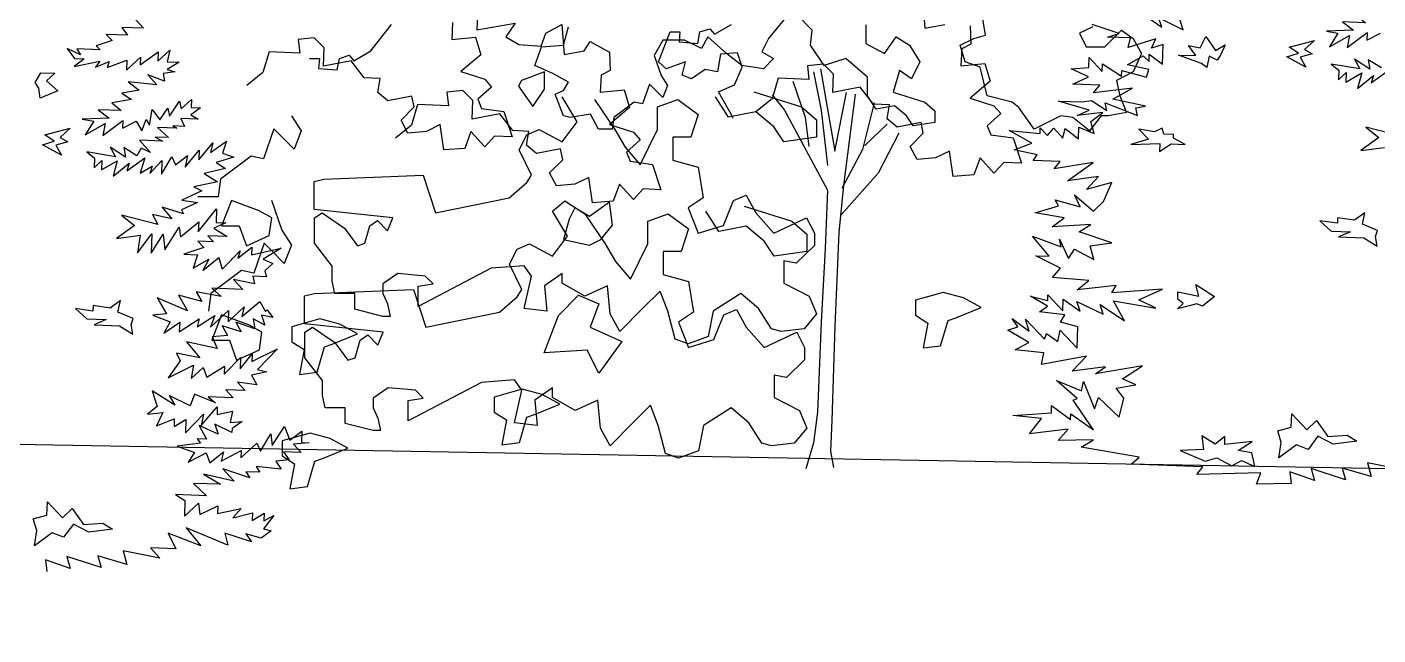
# Model space of a CAD drawing. Header units: inches. Extents: x -11 to 128, y 7 to 56.
# Drawn here: x 23.625 to 24.459, y 22.232 to 22.607 of the extents above; entities that cross this region are included whole.
import ezdxf

# ---------------------------------------------------------------- set-up
doc = ezdxf.new("R2010")
doc.units = ezdxf.units.IN
doc.header["$MEASUREMENT"] = 0
doc.layers.add('CAY', color=94, linetype='Continuous')
doc.layers.add('CAY-3', color=61, linetype='Continuous')
picture_1 = doc.add_image_def('image1.jpg', size_in_pixel=(1680, 1093))

# ---------------------------------------------------------------- blocks, each defined once
blk = doc.blocks.new('A$C76451831')
at = {"layer": 'CAY'}
for p, q in [((5577.6, 747.1), (5548.1, 748.2)), ((5548.1, 748.2), (5555.9, 737.5)), ((5567.1, 758.4), (5577.6, 747.1)), ((5534.4, 730.1), (5512.8, 723.1)), ((5526.5, 738.5), (5534.4, 730.1)), ((5555.9, 737.5), (5526.5, 738.5)), ((5472.8, 719.1), (5482.8, 705.6)), ((5491.1, 710.3), (5472.8, 719.1)), ((5482.8, 705.6), (5496.3, 705.1)), ((5518.1, 717.5), (5485.9, 718.6)), ((5485.9, 718.6), (5491.1, 710.3)), ((5512.8, 723.1), (5518.1, 717.5)), ((5554.2, 689.5), (5573.5, 707.4)), ((5573.1, 697), (5597.7, 714.7)), ((5573.5, 707.4), (5573.1, 697)), ((5597.3, 701.6), (5613.7, 716.9)), ((5597.7, 714.7), (5597.3, 701.6)), ((5613.7, 716.9), (5610.4, 701.1)), ((5496.3, 705.1), (5482.4, 694.7)), ((5482.4, 694.7), (5517.5, 701.6)), ((5517.5, 701.6), (5511.8, 693.7)), ((5511.8, 693.7), (5530.6, 701.2)), ((5527.6, 693.1), (5554.7, 703.1)), ((5530.6, 701.2), (5527.6, 693.1)), ((5554.7, 703.1), (5554.2, 689.5)), ((5620.8, 687.1), (5604.8, 685)), ((5626.7, 700.5), (5610, 690.2)), ((5610, 690.2), (5620.8, 687.1)), ((5610.4, 701.1), (5626.7, 700.5)), ((5596.1, 669.4), (5556.4, 673.5)), ((5556.4, 673.5), (5571.9, 662.1)), ((5606.7, 674.5), (5583.5, 683)), ((5583.5, 683), (5596.1, 669.4)), ((5604.8, 685), (5606.7, 674.5)), ((5571.9, 662.1), (5547.7, 658)), ((5547.7, 658), (5561, 649.3)), ((5515.2, 635.1), (5530.7, 623.7)), ((5546.9, 634), (5515.2, 635.1)), ((5561, 649.3), (5534.1, 644.8)), ((5534.1, 644.8), (5546.9, 634)), ((5586.1, 614), (5589.5, 635.2)), ((5589.5, 635.2), (5599.9, 621.2)), ((5599.9, 621.2), (5610.9, 637.2)), ((5610.9, 637.2), (5613.2, 626.2)), ((5613.2, 626.2), (5627.1, 647)), ((5627.1, 647), (5629.4, 636.5)), ((5629.4, 636.5), (5643.5, 649.2)), ((5656.2, 637.9), (5642.7, 627.9)), ((5643.5, 649.2), (5643.1, 638.3)), ((5643.1, 638.3), (5656.2, 637.9)), ((5530.7, 623.7), (5493.4, 622.2)), ((5493.4, 622.2), (5509.2, 619.4)), ((5509.2, 619.4), (5497.7, 600.8)), ((5497.7, 600.8), (5525, 616.1)), ((5521.7, 599.9), (5549.1, 620.3)), ((5525, 616.1), (5521.7, 599.9)), ((5549.1, 620.3), (5548.8, 609.9)), ((5548.8, 609.9), (5567.7, 619.6)), ((5567.7, 619.6), (5575.4, 606.2)), ((5575.4, 606.2), (5581.3, 621.9)), ((5581.3, 621.9), (5586.1, 614)), ((5618.2, 612.9), (5623.5, 610)), ((5634, 612.3), (5618.2, 612.9)), ((5629, 622.9), (5634, 612.3)), ((5652.9, 622.1), (5629, 622.9)), ((5642.7, 627.9), (5652.9, 622.1)), ((5612.2, 596.8), (5593.6, 597.4)), ((5593.6, 597.4), (5603.9, 592.1)), ((5596.8, 610.9), (5612.2, 596.8)), ((5623.5, 610), (5596.8, 610.9)), ((5499.6, 577.1), (5510.2, 568.6)), ((5539.2, 570.3), (5499.6, 577.1)), ((5552.8, 569.8), (5532, 583.7)), ((5532, 583.7), (5539.2, 570.3)), ((5568.7, 572), (5550.5, 583.1)), ((5550.5, 583.1), (5552.8, 569.8)), ((5574.5, 582.2), (5568.7, 572)), ((5603.9, 592.1), (5572.2, 593.2)), ((5572.2, 593.2), (5587.5, 576.3)), ((5587.5, 576.3), (5574.5, 582.2)), ((5634.8, 556.1), (5654.2, 579.4)), ((5653.7, 566.3), (5673.1, 589.7)), ((5654.2, 579.4), (5653.7, 566.3)), ((5669.9, 576.2), (5691.8, 591.7)), ((5673.1, 589.7), (5669.9, 576.2)), ((5691.8, 591.7), (5686.2, 575.6)), ((5686.2, 575.6), (5701.9, 570.1)), ((5510.2, 568.6), (5509.7, 555.5)), ((5509.7, 555.5), (5520.5, 565.5)), ((5520.5, 565.5), (5520, 552.4)), ((5520, 552.4), (5541.7, 564.8)), ((5541.7, 564.8), (5536, 543.7)), ((5536, 543.7), (5557.9, 561.5)), ((5554.9, 551.2), (5579.5, 568.9)), ((5557.9, 561.5), (5554.9, 551.2)), ((5579.5, 568.9), (5573.3, 547.8)), ((5573.3, 547.8), (5589.5, 557.7)), ((5586.4, 547.4), (5602.9, 565.4)), ((5589.5, 557.7), (5586.4, 547.4)), ((5602.3, 546.8), (5616.7, 570.3)), ((5602.9, 565.4), (5602.3, 546.8)), ((5616.7, 570.3), (5621.8, 559.3)), ((5621.8, 559.3), (5638.1, 572.3)), ((5638.1, 572.3), (5634.8, 556.1)), ((5701.9, 570.1), (5677.6, 562.8)), ((5677.6, 562.8), (5690.5, 554.2)), ((5690.5, 554.2), (5661.2, 547.5)), ((5661.2, 547.5), (5679.4, 536)), ((5683.6, 539.8), (5680.1, 515.6)), ((5657.7, 523.6), (5630.5, 510.9)), ((5679.4, 536), (5647, 529.4)), ((5647, 529.4), (5657.7, 523.6)), ((5632.6, 492.3), (5603.4, 501.4)), ((5603.4, 501.4), (5616.4, 485.1)), ((5651.7, 507.9), (5630, 497.8)), ((5630.5, 510.9), (5651.7, 507.9)), ((5680.1, 515.6), (5652.4, 515.6)), ((5597.6, 477.6), (5547.3, 490.2)), ((5547.3, 490.2), (5565.4, 476)), ((5589.9, 491), (5597.6, 477.6)), ((5616.4, 485.1), (5589.9, 491)), ((5630, 497.8), (5632.6, 492.3)), ((5653, 467.5), (5678.1, 498.8)), ((5678.1, 498.8), (5677.5, 480.3)), ((5565.4, 476), (5540.7, 458.3)), ((5569.5, 438.7), (5589, 464.8)), ((5589, 464.8), (5588.1, 438)), ((5588.1, 438), (5604.8, 464.2)), ((5604.8, 464.2), (5606.8, 442.8)), ((5606.8, 442.8), (5626.5, 473.9)), ((5626.5, 473.9), (5628.7, 460.7)), ((5628.7, 460.7), (5653.5, 481.1)), ((5653.5, 481.1), (5653, 467.5)), ((5690.6, 479.8), (5674.5, 472.2)), ((5674.5, 472.2), (5692.6, 461.1)), ((5677.5, 480.3), (5690.6, 479.8)), ((5540.7, 458.3), (5573.1, 462.6)), ((5573.1, 462.6), (5569.5, 438.7)), ((5660.4, 445.9), (5633.3, 436.5)), ((5652.5, 454.4), (5660.4, 445.9)), ((5673.8, 453.6), (5652.5, 454.4)), ((5665.9, 462.1), (5673.8, 453.6)), ((5692.6, 461.1), (5665.9, 462.1)), ((5707.5, 431.2), (5726.6, 446.4)), ((5726.6, 446.4), (5726.2, 435.9)), ((5633.3, 436.5), (5651.9, 435.8)), ((5651.9, 435.8), (5645.8, 417.4)), ((5645.8, 417.4), (5667.5, 429.8)), ((5659.3, 414.3), (5681.2, 432.1)), ((5667.5, 429.8), (5659.3, 414.3)), ((5681.2, 432.1), (5685.6, 416.1)), ((5685.6, 416.1), (5710.5, 441.5)), ((5710.5, 441.5), (5707.5, 431.2)), ((5726.2, 435.9), (5766.8, 445)), ((5766.8, 445), (5742.3, 429.9)), ((5742.3, 429.9), (5755.2, 424.1)), ((5755.2, 424.1), (5744.5, 414)), ((5744.5, 414), (5746.9, 405.8)), ((5701.4, 401.9), (5714.1, 388.3)), ((5730.2, 395.9), (5701.4, 401.9)), ((5746.9, 405.8), (5727.9, 406.4)), ((5727.9, 406.4), (5730.2, 395.9)), ((5596.3, 376.6), (5609.2, 354.8)), ((5638.3, 358.8), (5596.3, 376.6)), ((5625.9, 380.5), (5638.3, 358.8)), ((5657.8, 371.7), (5625.9, 380.5)), ((5650.1, 385.1), (5657.8, 371.7)), ((5684.3, 378.5), (5650.1, 385.1)), ((5714.1, 388.3), (5671.6, 389.8)), ((5671.6, 389.8), (5684.3, 378.5)), ((5712.8, 351.2), (5737.6, 371.6)), ((5737.6, 371.6), (5745.2, 357.8)), ((5609.2, 354.8), (5590.5, 352.7)), ((5590.5, 352.7), (5614.2, 343.7)), ((5669.7, 336.4), (5694.5, 359.5)), ((5694, 343.7), (5716, 364.2)), ((5694.5, 359.5), (5694, 343.7)), ((5716, 364.2), (5712.8, 351.2)), ((5755.4, 349.7), (5739.6, 353)), ((5739.6, 353), (5744.6, 339.2)), ((5745.2, 357.8), (5747.6, 360.4)), ((5747.6, 360.4), (5755.4, 349.7)), ((5614.2, 343.7), (5605.5, 328.2)), ((5605.5, 328.2), (5627.4, 343.3)), ((5626.9, 330.2), (5654.2, 347.8)), ((5627.4, 343.3), (5626.9, 330.2)), ((5651.2, 337), (5675.7, 352.5)), ((5654.2, 347.8), (5651.2, 337)), ((5675.7, 352.5), (5669.7, 336.4)), ((5712.1, 329.9), (5685.6, 338.5)), ((5685.6, 338.5), (5693.3, 325.1)), ((5730.8, 334.2), (5704.4, 343.3)), ((5704.4, 343.3), (5712.1, 329.9)), ((5744.6, 339.2), (5728.6, 347.9)), ((5728.6, 347.9), (5730.8, 334.2)), ((5636.8, 316.2), (5655.1, 294.3)), ((5679.1, 307), (5636.8, 316.2)), ((5693.3, 325.1), (5672, 323.1)), ((5672, 323.1), (5679.1, 307)), ((5623.2, 300.8), (5628.2, 290.2)), ((5655.1, 294.3), (5623.2, 300.8)), ((5710.3, 279.2), (5726.9, 299.9)), ((5726.5, 289.5), (5762, 306.9)), ((5726.9, 299.9), (5726.5, 289.5)), ((5762, 306.9), (5734.3, 278.4)), ((5628.2, 290.2), (5611.5, 266.8)), ((5611.5, 266.8), (5646.6, 284.1)), ((5646.6, 284.1), (5643.2, 265.7)), ((5643.2, 265.7), (5659.6, 281)), ((5659.6, 281), (5664.6, 267.6)), ((5664.6, 267.6), (5689.1, 282.7)), ((5688.7, 271.8), (5710.9, 295)), ((5689.1, 282.7), (5688.7, 271.8)), ((5710.9, 295), (5710.3, 279.2)), ((5733.6, 257.1), (5706.9, 260.7)), ((5706.9, 260.7), (5717.4, 249.5)), ((5747.3, 275.2), (5725.9, 270.5)), ((5725.9, 270.5), (5733.6, 257.1)), ((5734.3, 278.4), (5747.3, 275.2)), ((5620.7, 229.3), (5589.6, 249)), ((5589.6, 249), (5596.6, 227.4)), ((5641.9, 228.5), (5613, 242.7)), ((5613, 242.7), (5620.7, 229.3)), ((5647.9, 244.2), (5641.9, 228.5)), ((5676.5, 232.3), (5647.9, 244.2)), ((5717.4, 249.5), (5690.7, 250.4)), ((5690.7, 250.4), (5700.8, 239.6)), ((5596.6, 227.4), (5583.1, 217)), ((5656.8, 201.3), (5679, 227.2)), ((5700.8, 239.6), (5666.4, 240.8)), ((5666.4, 240.8), (5676.5, 232.3)), ((5679, 227.2), (5678.7, 216.4)), ((5583.1, 217), (5604.4, 219)), ((5604.4, 219), (5595.6, 200.7)), ((5595.6, 200.7), (5620, 210.3)), ((5620, 210.3), (5619.6, 199.9)), ((5619.6, 199.9), (5635.8, 209.7)), ((5635.2, 191.1), (5660.1, 217)), ((5635.8, 209.7), (5635.2, 191.1)), ((5660.1, 217), (5656.8, 201.3)), ((5678.7, 216.4), (5700.1, 221.1)), ((5700.1, 221.1), (5696.9, 205.3)), ((5696.9, 205.3), (5713.2, 207)), ((5713.2, 207), (5699.3, 197.1)), ((5654.1, 201.4), (5664.3, 182.4)), ((5680.4, 189.6), (5654.1, 201.4)), ((5699.1, 191.6), (5675.5, 203.3)), ((5675.5, 203.3), (5680.4, 189.6)), ((5699.3, 197.1), (5699.1, 191.6)), ((5738.5, 166.2), (5752.5, 189.8)), ((5752.5, 189.8), (5754.7, 173.8)), ((5754.7, 173.8), (5771.4, 200)), ((5771.4, 200), (5778.9, 181.1)), ((5778.9, 181.1), (5795.2, 193.7)), ((5795.2, 193.7), (5794.7, 177.9)), ((5656, 177.3), (5624.1, 172.9)), ((5624.1, 172.9), (5647.8, 164.4)), ((5651.2, 182.9), (5656, 177.3)), ((5664.3, 182.4), (5651.2, 182.9)), ((5684.6, 152.2), (5711.8, 167.2)), ((5711.5, 156.8), (5733.5, 177.3)), ((5711.8, 167.2), (5711.5, 156.8)), ((5733.5, 177.3), (5738.5, 166.2)), ((5805.1, 177.5), (5783.7, 175.5)), ((5783.7, 175.5), (5794.2, 164.3)), ((5794.7, 177.9), (5805.1, 177.5)), ((5647.8, 164.4), (5639.2, 151.1)), ((5639.2, 151.1), (5663.7, 163.9)), ((5663.7, 163.9), (5668.6, 150.1)), ((5668.6, 150.1), (5687.7, 165.3)), ((5687.7, 165.3), (5684.6, 152.2)), ((5778, 154.4), (5759.3, 152.4)), ((5759.3, 152.4), (5766.7, 141.2)), ((5794.2, 164.3), (5770.2, 165.1)), ((5770.2, 165.1), (5778, 154.4)), ((5702.2, 124.9), (5659.9, 134.5)), ((5659.9, 134.5), (5683.5, 120.6)), ((5723.7, 129.6), (5686.9, 141.7)), ((5686.9, 141.7), (5702.2, 124.9)), ((5737.5, 137.3), (5718.5, 137.9)), ((5718.5, 137.9), (5723.7, 129.6)), ((5766.7, 141.2), (5732.4, 145.1)), ((5732.4, 145.1), (5737.5, 137.3)), ((5646.4, 121.9), (5664.3, 104.9)), ((5683.5, 120.6), (5646.4, 121.9)), ((5621.8, 106.4), (5634.7, 98.2)), ((5664.3, 104.9), (5621.8, 106.4)), ((5634.7, 98.2), (5633.9, 77)), ((5633.9, 77), (5653.1, 94.9)), ((5653.1, 94.9), (5655.3, 78.9)), ((5655.3, 78.9), (5679.7, 91.2)), ((5679.7, 91.2), (5679.3, 80.4)), ((5679.3, 80.4), (5711.8, 87.4)), ((5711.8, 87.4), (5700.4, 74.6)), ((5700.4, 74.6), (5727.4, 81.4)), ((5727.4, 81.4), (5727.1, 71)), ((5727.1, 71), (5743.3, 80.8)), ((5756.7, 77.6), (5742.5, 59.6)), ((5743.3, 80.8), (5742.9, 70.4)), ((5742.9, 70.4), (5756.7, 77.6)), ((5693.7, 37.2), (5636.1, 60.6)), ((5636.1, 60.6), (5656.5, 36.3)), ((5753.3, 56.5), (5739.3, 46.5)), ((5742.5, 59.6), (5753.3, 56.5)), ((5656.5, 36.3), (5611.8, 53.7)), ((5611.8, 53.7), (5621.9, 32)), ((5726, 41.5), (5689.3, 53.7)), ((5689.3, 53.7), (5693.7, 37.2)), ((5739.3, 46.5), (5718.3, 52.7)), ((5718.3, 52.7), (5726, 41.5)), ((5472.5, 21.4), (5476.9, 4.9)), ((5519.5, 6.1), (5472.5, 21.4)), ((5515.1, 22.2), (5519.5, 6.1)), ((5554.6, 10.4), (5515.1, 22.2)), ((5600.2, 19.2), (5549.8, 29.1)), ((5549.8, 29.1), (5554.6, 10.4)), ((5621.9, 32), (5587.1, 33.3)), ((5587.1, 33.3), (5600.2, 19.2)), ((5476.9, 4.9), (5442.9, 17)), ((5442.9, 17), (5445, 1))]:
    blk.add_line(p, q, dxfattribs=at)
for points in [[(1281.9, 768.2), (1310.2, 748.6), (1305.7, 761.9), (1339.5, 744.9), (1334.6, 760.9)], [(1639.3, 790.2), (1599.5, 794.3), (1615, 782.9), (1590.8, 778.7), (1604.1, 770.1), (1577.2, 765.6), (1590, 754.7), (1558.3, 755.8), (1573.8, 744.4), (1536.6, 743), (1552.3, 740.2), (1540.8, 721.6), (1568.1, 736.9), (1564.8, 720.7), (1592.2, 741.1), (1591.9, 730.6), (1610.8, 740.4)], [(1611.9, 692.8), (1593.7, 703.8), (1595.9, 690.6), (1575.1, 704.5), (1582.3, 691.1), (1542.7, 697.9), (1553.3, 689.4), (1552.8, 676.3), (1563.6, 686.3), (1563.1, 673.2), (1584.9, 685.6), (1579.1, 664.5), (1601.1, 682.3), (1598, 672), (1622.6, 689.7)], [(1640.7, 598.4), (1590.4, 611), (1608.5, 596.8), (1583.9, 579.1), (1616.2, 583.4)], [(1643.3, 140), (1592.9, 149.9), (1597.7, 131.1), (1558.2, 142.9), (1562.6, 126.9), (1515.6, 142.2), (1520, 125.7), (1486, 137.8), (1488.1, 121.8), (1440.1, 120.8), (1446.1, 136.4), (1358.1, 134.1), (1366.6, 144.6), (1267.9, 148.1), (1279.1, 158.1), (1199.4, 171.8), (1216.1, 181.6), (1168, 180.6), (1181.7, 196.4), (1128.5, 190.1), (1145, 210.9), (1105.3, 215), (1158.5, 218.6), (1158.8, 229), (1184.9, 209.5), (1185.2, 217.6), (1216.5, 195.2), (1188.5, 236.1), (1194, 238.6), (1165.5, 263.2), (1199.8, 248.8), (1202.6, 261.9), (1217.6, 224.2), (1223.1, 239.9), (1251.6, 212.6), (1257.9, 238.7), (1247.6, 252.6), (1274.4, 257.1), (1256.2, 265.5), (1283.5, 283.1), (1219.2, 272.2), (1232.7, 282.1), (1187.2, 276), (1206.5, 296.7), (1144.9, 285.2), (1148.2, 301.4), (1108.5, 305.5), (1127.4, 315.3), (1098.5, 332.2), (1112.3, 337.1), (1104.5, 348.3), (1127.9, 331.1), (1123.1, 347.6), (1148.9, 320), (1151.8, 327.6), (1167.3, 316.6), (1170.6, 332.4), (1193.7, 307.5), (1194.8, 337), (1171, 343.2), (1176.8, 353.5), (1142, 357.4), (1153.2, 365.2), (1129.6, 379.1), (1153.4, 372.9), (1153.7, 381), (1174.2, 359), (1174.8, 374.8), (1198.2, 358.2), (1193.2, 371.5), (1229.8, 354.3), (1225.3, 367.6), (1258.9, 345.2), (1244, 372.4), (1302.2, 362.7), (1278.5, 373.9), (1311.2, 388.7), (1241.7, 383.4), (1247.5, 393.6), (1193.8, 387.8), (1210.1, 400.4), (1160, 404.8), (1170.8, 417.6), (1137, 434.6), (1155.6, 434), (1132.5, 461.5), (1171.9, 447), (1169.5, 457.5), (1182.2, 430.8), (1190.3, 443.7), (1216.6, 429.6), (1211.8, 448.3), (1241.4, 452.3), (1196.6, 467.5), (1212.8, 477.3), (1159.7, 474.2), (1176, 486.8), (1136.3, 493.6), (1168.4, 502.9), (1163.7, 511.2), (1197.8, 501.9), (1190.2, 518), (1216.2, 495.8), (1230.2, 508.9), (1241.6, 535.3), (1206.8, 525.6), (1223.3, 543.6), (1180.5, 537.4), (1215.8, 562.4), (1162.5, 553.9), (1170.5, 564), (1133.4, 565.3), (1139.1, 573.3), (1107.2, 579.8), (1131.5, 589.4), (1100.4, 606.4), (1142.9, 602.6), (1143.1, 610.3), (1153.2, 599.5), (1161.7, 609.7), (1174.4, 596.1), (1177.5, 609.1), (1195.6, 595.3), (1196.2, 611.2), (1217.2, 602.3), (1212.8, 618.8), (1229.1, 631.3), (1194, 627.1), (1210.6, 634.7), (1168.4, 647.1), (1200.1, 646), (1213.8, 647.7), (1234.6, 633.9), (1232.3, 644.8), (1276.9, 627), (1274.6, 637.9), (1287.8, 640.2), (1242.8, 649.4), (1270.1, 664.8), (1216.4, 658.5), (1224.9, 668.7), (1187.8, 670), (1209.5, 680.1), (1185.8, 691.3), (1209.9, 693.2), (1210.4, 706.8), (1228.3, 687.6), (1228.7, 698), (1254.8, 681.2), (1255.1, 688.9), (1289.2, 680), (1292.3, 690.3), (1263.1, 696.8), (1284.8, 709.2), (1292.7, 701.2), (1293, 711.6), (1311.1, 697.8), (1312.1, 724.6), (1296, 719.7), (1301.9, 732.6), (1263.9, 720.8), (1267.1, 733.8), (1235.4, 734.9), (1251.4, 739.8), (1214.7, 752)], [(634.4, 741.9), (648.1, 741.9), (647, 728.2), (672.4, 726.1), (675.5, 741.9), (689.2, 746.1), (695.6, 738.7), (718.8, 752.4)], [(981.4, 788.3), (984.5, 747.1), (1012, 752.4)], [(1046.8, 750.3), (1047.8, 725), (1035.2, 718.7), (1034.1, 695.5), (1066.8, 698.6), (1074.2, 674.4), (1046.8, 651.2), (1079.5, 640.6), (1089, 630.1), (1070, 613.2), (1075.2, 600.5), (1105.8, 596.3), (1117.4, 561.5), (1093.2, 562.6), (1079.5, 547.8), (1060.5, 568.9), (1052, 545.7), (1023.6, 543.6), (1018.3, 578.4), (999.3, 568.9), (974, 566.8), (964.5, 584.7), (982.4, 602.7), (979.3, 617.4), (946.6, 611.1), (932.9, 622.7), (936, 641.7), (913.9, 642.7), (895.9, 665.9), (858, 658.6), (859, 683.9), (845.3, 697.6), (823.2, 695.5), (825.3, 676.5), (783.1, 678.6), (774.7, 650.1), (752.5, 632.2)], [(720.9, 623.7), (720.9, 624.8), (700.8, 659.6), (723, 669.1), (733.5, 693.4), (727.2, 713.4), (704, 711.3), (699.8, 687), (682.9, 690.2), (663.9, 677.5), (651.3, 682.8), (655.5, 700.7), (629.1, 691.2), (618.6, 700.7), (634.4, 741.9)], [(831.6, 687), (842.2, 634.3), (850.6, 558.4)], [(841.1, 691.2), (861.1, 578.4), (877, 658.6)], [(803.1, 674.4), (820, 624.8), (825.3, 584.7)], [(774.7, 655.4), (791.5, 634.3), (850.6, 524.6), (847.4, 444.5), (842.2, 343.2), (836.9, 219.8), (831.6, 177.6), (821.1, 141.8)], [(888.6, 656.4), (872.7, 530.9), (866.4, 466.6), (861.1, 337.9), (856.9, 208.2), (854.8, 166), (859, 143.9)], [(914.9, 644.8), (899.1, 580.5), (870.6, 526.7)], [(932.9, 615.3), (902.3, 585.8)], [(948.7, 602.7), (920.2, 547.8), (869.6, 490.9)]]:
    blk.add_lwpolyline(points, dxfattribs=at)
for points in [[(1364.6, 698.7), (1332.9, 710.2), (1356.9, 709.4), (1346.9, 723.3), (1362.7, 720.1), (1370.9, 735.6), (1383.8, 716.6), (1397.3, 724.3), (1391.3, 710.9), (1386.1, 703.4), (1375.4, 708.7), (1372.1, 693)], [(1485.1, 721.2), (1519.8, 730.4), (1506.2, 717.8), (1516.9, 712), (1500.4, 707.1), (1508.1, 693.7), (1481.9, 707.7), (1497.9, 712.6)], [(5433.8, 664.7), (5428.6, 672.6), (5436.8, 685.9), (5455.8, 685.2), (5444.5, 674.7), (5459.9, 661), (5435.5, 651)], [(1313.2, 601.7), (1310.8, 609.9), (1300.2, 604.8), (1278.6, 608.3), (1291.7, 594.7), (1267.4, 587.4), (1307.3, 588.7), (1306.9, 577.9), (1323.2, 588.2), (1342.2, 587.5), (1326.2, 596.2), (1326.3, 601.2)], [(5441.9, 600.5), (5476.7, 609.7), (5463.1, 597), (5473.8, 591.2), (5457.3, 586.3), (5465, 572.9), (5438.7, 587), (5454.8, 591.9)], [(1603.8, 461), (1606.8, 469), (1585.8, 477.9), (1589, 493.7), (1575.1, 483.3), (1551.6, 486.8), (1551.4, 479.1), (1527.5, 482.7), (1542.8, 468.5), (1569.5, 467.6), (1553, 460.5), (1587.8, 459.2), (1606, 447.7)], [(1332, 374.8), (1332.4, 385.2), (1361.2, 379.2), (1356.8, 395.2), (1382.5, 378.5), (1366.1, 365.4), (1358.1, 368.4), (1331.6, 361.7), (1339.5, 369.1)], [(1037.6, 376.9), (1009.9, 384), (971.5, 373.4), (971.5, 352.7), (988.6, 342.1), (982.2, 307.9), (1006.3, 310.8), (1016.4, 345.6), (1027, 349.2), (1061.8, 363.3)], [(5560.6, 340.2), (5563.6, 348.2), (5542.6, 357.1), (5545.9, 372.9), (5532, 362.5), (5508.5, 366), (5508.2, 358.3), (5484.4, 361.9), (5499.7, 347.7), (5526.4, 346.8), (5509.9, 339.7), (5544.7, 338.5), (5562.9, 327)], [(1474.2, 178.1), (1469.4, 194.1), (1488.1, 198.9), (1488.8, 217.4), (1509.3, 195.4), (1522.9, 208.1), (1538.4, 186.2), (1564.8, 188), (1578.1, 179.9), (1545.8, 175.6), (1524.8, 186.7), (1511.1, 168.6), (1495.4, 174.6), (1470.8, 156.9)], [(1438.2, 144.9), (1433.9, 163.6), (1414.9, 167), (1434.4, 179.5), (1396.7, 175.3), (1397, 186.2), (1383.5, 175.8), (1365.4, 187.3), (1367.4, 168.6), (1335.2, 167), (1369.6, 152.2), (1385.6, 157.1), (1406.5, 146), (1419.9, 153.2)], [(5431.1, 57.3), (5426.2, 73.3), (5445, 78.1), (5445.6, 96.7), (5466.2, 74.6), (5479.7, 87.3), (5495.3, 65.5), (5521.6, 67.3), (5535, 59.1), (5502.6, 54.8), (5481.7, 65.9), (5467.9, 47.8), (5452.3, 53.8), (5427.7, 36.1)]]:
    blk.add_lwpolyline(points, close=True, dxfattribs=at)
at = {"layer": 'CAY-3'}
for p, q in [((6173.4, 618.5), (6152.8, 652.7)), ((6381.5, 625), (6363.8, 652.7)), ((6416.3, 659.8), (6481.8, 639.1)), ((6197.6, 649.2), (6225.3, 607.9)), ((6284.2, 639.1), (6312, 649.2)), ((6284.2, 607.9), (6284.2, 639.1)), ((6312, 649.2), (6339.7, 628.5)), ((6419.3, 632.1), (6381.5, 625)), ((6444, 611.4), (6419.3, 632.1)), ((6481.8, 639.1), (6502.4, 621.4)), ((5780.9, 626.5), (5794.5, 605.9)), ((6152.8, 590.8), (6173.4, 618.5)), ((6339.7, 628.5), (6329.6, 597.3)), ((6502.4, 621.4), (6502.4, 597.3)), ((5756.9, 608.7), (5742.6, 567.5)), ((5766.8, 598.8), (5756.9, 608.7)), ((5784.5, 581.1), (5766.8, 598.8)), ((5794.5, 605.9), (5784.5, 581.1)), ((6093.8, 580.2), (6104.4, 600.8)), ((6104.4, 600.8), (6121.5, 607.9)), ((6121.5, 607.9), (6152.8, 590.8)), ((6225.3, 607.9), (6239.4, 583.7)), ((6260.1, 559.5), (6284.2, 607.9)), ((6304.9, 597.3), (6304.9, 566)), ((6329.6, 597.3), (6304.9, 597.3)), ((6457.6, 590.8), (6444, 611.4)), ((6502.4, 597.3), (6457.6, 590.8)), ((6110.9, 545.4), (6093.8, 580.2)), ((6239.4, 583.7), (6260.1, 559.5)), ((5725.5, 571.1), (5683.6, 539.8)), ((5742.6, 567.5), (5725.5, 571.1)), ((6304.9, 566), (6339.7, 556)), ((5812.2, 536.3), (5825.7, 539.8)), ((5825.7, 539.8), (5961.9, 545.3)), ((5961.9, 545.3), (5979, 493.4)), ((6104.4, 535.3), (6110.9, 545.4)), ((6339.7, 556), (6346.7, 514.1)), ((5812.2, 497.9), (5812.2, 536.3)), ((6080.2, 514.1), (6104.4, 535.3)), ((86.7, 510.8), (100.8, 469.5)), ((472.7, 495.7), (489.8, 509.9)), ((489.8, 509.9), (517.5, 492.2)), ((736.2, 502.8), (801.7, 482.1)), ((5979, 493.4), (6080.2, 514.1)), ((6346.7, 514.1), (6326.1, 500.5)), ((6374.5, 476.3), (6388.6, 510.6)), ((6388.6, 510.6), (6405.7, 517.6)), ((6405.7, 517.6), (6419.3, 493.4)), ((493.3, 461.5), (472.7, 495.7)), ((517.5, 492.2), (545.2, 450.9)), ((604.1, 482.1), (631.9, 492.2)), ((631.9, 492.2), (659.6, 471.5)), ((701.4, 468), (683.7, 495.7)), ((5920.1, 486.4), (5812.2, 497.9)), ((5812.8, 486.4), (5823.4, 493.4)), ((5812.8, 451.6), (5812.8, 486.4)), ((5823.4, 493.4), (5854, 472.2)), ((5888.8, 475.7), (5899.4, 482.8)), ((5899.4, 482.8), (5913, 468.7)), ((5913, 468.7), (5920.1, 486.4)), ((6326.1, 500.5), (6339.7, 465.7)), ((6419.3, 493.4), (6444, 465.7)), ((6444, 465.7), (6488.8, 486.4)), ((6488.8, 486.4), (6499.5, 465.7)), ((100.8, 469.5), (114.4, 448.9)), ((604.1, 450.9), (604.1, 482.1)), ((659.6, 471.5), (649.5, 440.3)), ((739.2, 475.1), (701.4, 468)), ((763.9, 454.4), (739.2, 475.1)), ((801.7, 482.1), (822.3, 464.4)), ((822.3, 464.4), (822.3, 440.3)), ((5854, 472.2), (5871.7, 448)), ((5881.7, 451.6), (5888.8, 475.7)), ((6339.7, 465.7), (6374.5, 476.3)), ((6499.5, 465.7), (6499.5, 448.6)), ((76.8, 451.7), (62.5, 410.5)), ((86.7, 441.8), (76.8, 451.7)), ((114.4, 448.9), (104.4, 424.1)), ((424.3, 443.8), (441.4, 450.9)), ((441.4, 450.9), (472.7, 433.8)), ((472.7, 433.8), (493.3, 461.5)), ((545.2, 450.9), (559.3, 426.7)), ((580, 402.5), (604.1, 450.9)), ((777.5, 433.8), (763.9, 454.4)), ((5836.9, 420.3), (5812.8, 451.6)), ((5871.7, 448), (5881.7, 451.6)), ((6499.5, 448.6), (6474.7, 424.4)), ((104.4, 424.1), (86.7, 441.8)), ((413.7, 423.2), (424.3, 443.8)), ((624.8, 440.3), (624.8, 409)), ((649.5, 440.3), (624.8, 440.3)), ((822.3, 440.3), (777.5, 433.8)), ((6457.6, 427.4), (6457.6, 396.7)), ((6474.7, 424.4), (6457.6, 427.4)), ((45.4, 414.1), (3.5, 382.8)), ((62.5, 410.5), (45.4, 414.1)), ((430.8, 388.4), (413.7, 423.2)), ((559.3, 426.7), (580, 402.5)), ((624.8, 409), (659.6, 399)), ((5836.9, 399.6), (5836.9, 420.3)), ((5927.1, 410.3), (5906.5, 396.1)), ((5964.9, 406.7), (5927.1, 410.3)), ((6055.5, 417.4), (5954.9, 364.8)), ((6100.9, 420.9), (6055.5, 417.4)), ((6110.9, 406.7), (6100.9, 420.9)), ((6152.8, 410.3), (6128.6, 393.2)), ((6152.8, 396.7), (6152.8, 410.3)), ((659.6, 399), (666.6, 357.1)), ((5840.5, 382.5), (5836.9, 399.6)), ((5906.5, 396.1), (5906.5, 382.5)), ((5954.9, 392.6), (5975.5, 396.1)), ((5954.9, 364.8), (5954.9, 392.6)), ((5975.5, 396.1), (5964.9, 406.7)), ((6100.9, 361.9), (6110.9, 406.7)), ((6128.6, 393.2), (6132.1, 358.4)), ((6184, 379), (6152.8, 396.7)), ((6215.3, 393.2), (6184, 379)), ((6218.8, 354.8), (6215.3, 393.2)), ((6457.6, 396.7), (6492.4, 379)), ((3.5, 382.8), (0, 358.6)), ((132.1, 379.3), (145.6, 382.8)), ((132.1, 340.9), (132.1, 379.3)), ((145.6, 382.8), (281.8, 388.3)), ((281.8, 388.3), (298.9, 336.4)), ((400.1, 357.1), (424.3, 378.3)), ((424.3, 378.3), (430.8, 388.4)), ((5868.2, 382.5), (5840.5, 382.5)), ((5868.2, 361.3), (5868.2, 382.5)), ((5906.5, 382.5), (5913, 368.4)), ((6287.8, 386.1), (6263.6, 361.9)), ((6298.4, 358.4), (6287.8, 386.1)), ((6398.6, 382.6), (6360.3, 358.4)), ((6422.8, 361.9), (6398.6, 382.6)), ((6492.4, 379), (6502.4, 354.8)), ((298.9, 336.4), (400.1, 357.1)), ((666.6, 357.1), (646, 343.5)), ((694.4, 319.3), (708.5, 353.5)), ((708.5, 353.5), (725.6, 360.6)), ((725.6, 360.6), (739.2, 336.4)), ((5906.5, 351.3), (5868.2, 361.3)), ((5913, 368.4), (5916.5, 351.3)), ((6132.1, 358.4), (6100.9, 361.9)), ((6232.4, 330.6), (6218.8, 354.8)), ((6263.6, 361.9), (6232.4, 330.6)), ((6308.4, 320), (6298.4, 358.4)), ((6360.3, 358.4), (6353.8, 323.6)), ((6440.5, 334.2), (6422.8, 361.9)), ((6502.4, 354.8), (6485.3, 334.2)), ((240, 329.4), (132.1, 340.9)), ((132.7, 329.4), (143.3, 336.4)), ((143.3, 336.4), (173.9, 315.2)), ((646, 343.5), (659.6, 308.7)), ((739.2, 336.4), (763.9, 308.7)), ((5916.5, 351.3), (5906.5, 351.3)), ((6454.1, 330.6), (6440.5, 334.2)), ((6485.3, 334.2), (6454.1, 330.6)), ((132.7, 294.5), (132.7, 329.4)), ((201.6, 294.5), (208.7, 318.7)), ((208.7, 318.7), (219.3, 325.8)), ((219.3, 325.8), (232.9, 311.7)), ((232.9, 311.7), (240, 329.4)), ((659.6, 308.7), (694.4, 319.3)), ((763.9, 308.7), (808.7, 329.4)), ((808.7, 329.4), (819.4, 308.7)), ((6326.1, 313.5), (6308.4, 320)), ((6353.8, 323.6), (6326.1, 313.5)), ((173.9, 315.2), (191.6, 291)), ((819.4, 308.7), (819.4, 291.6)), ((156.8, 263.3), (132.7, 294.5)), ((191.6, 291), (201.6, 294.5)), ((819.4, 291.6), (794.6, 267.4)), ((156.8, 242.6), (156.8, 263.3)), ((375.4, 260.4), (274.7, 207.8)), ((420.8, 263.9), (375.4, 260.4)), ((430.8, 249.7), (420.8, 263.9)), ((794.6, 267.4), (777.5, 270.4)), ((777.5, 270.4), (777.5, 239.7)), ((160.4, 225.5), (156.8, 242.6)), ((247, 253.3), (226.4, 239.1)), ((284.8, 249.7), (247, 253.3)), ((295.4, 239.1), (284.8, 249.7)), ((420.8, 204.9), (430.8, 249.7)), ((472.7, 253.3), (448.5, 236.2)), ((472.7, 239.7), (472.7, 253.3)), ((188.1, 225.5), (160.4, 225.5)), ((188.1, 204.3), (188.1, 225.5)), ((226.4, 239.1), (226.4, 225.5)), ((226.4, 225.5), (232.9, 211.4)), ((274.7, 235.6), (295.4, 239.1)), ((274.7, 207.8), (274.7, 235.6)), ((448.5, 236.2), (452, 201.4)), ((503.9, 222), (472.7, 239.7)), ((535.2, 236.2), (503.9, 222)), ((538.7, 197.8), (535.2, 236.2)), ((607.7, 229.1), (583.5, 204.9)), ((618.3, 201.4), (607.7, 229.1)), ((718.5, 225.5), (680.2, 201.4)), ((742.7, 204.9), (718.5, 225.5)), ((777.5, 239.7), (812.3, 222)), ((226.4, 194.3), (188.1, 204.3)), ((232.9, 211.4), (236.4, 194.3)), ((452, 201.4), (420.8, 204.9)), ((583.5, 204.9), (552.3, 173.6)), ((760.4, 177.2), (742.7, 204.9)), ((812.3, 222), (822.3, 197.8)), ((236.4, 194.3), (226.4, 194.3)), ((552.3, 173.6), (538.7, 197.8)), ((628.3, 163), (618.3, 201.4)), ((680.2, 201.4), (673.7, 166.6)), ((822.3, 197.8), (805.2, 177.2)), ((774, 173.6), (760.4, 177.2)), ((805.2, 177.2), (774, 173.6)), ((646, 156.5), (628.3, 163)), ((673.7, 166.6), (646, 156.5))]:
    blk.add_line(p, q, dxfattribs=at)
for points in [[(6882.4, 749.1), (6863.9, 740.1), (6872.9, 721.6), (6898.5, 721.6), (6921.7, 744.4), (6937.8, 733), (6949.2, 712.2), (6937.8, 687), (6914.6, 675.2), (6919.3, 654.4), (6928.4, 631.5), (6903.2, 626.8), (6893.8, 626.8), (6877.7, 606), (6854.5, 624.5), (6838.4, 626.8), (6801.4, 608.3), (6780.6, 638.2), (6771.5, 645.3), (6736.9, 654.4), (6727.5, 693.7), (6706.7, 700.8), (6700, 724), (6718.5, 733), (6734.6, 737.7), (6729.9, 765.3)], [(6570.3, 751.5), (6570.3, 725.9), (6595.8, 712.2), (6611.9, 735.4), (6630.4, 724), (6644.6, 700.8), (6632.8, 677.6), (6616.7, 689), (6607.6, 659.1), (6651.2, 645.3), (6665, 633.5), (6665, 617.4), (6635.1, 613.1), (6626.1, 626.8), (6609.6, 640.6), (6584.4, 635.9), (6572.6, 654.4), (6572.6, 679.9), (6542.8, 705.5), (6512.9, 696), (6494.4, 724), (6496.4, 744.4), (6475.9, 765.3)], [(6457.5, 758.6), (6436.6, 733), (6427.2, 714.5), (6443.3, 705.5), (6429.6, 691.3), (6399.7, 696), (6378.8, 712.2), (6353.3, 735.4), (6344.3, 719.2), (6321.1, 730.6), (6291.2, 730.6), (6279.4, 709.8), (6288.8, 682.3), (6297.9, 668.5), (6291.2, 652), (6279.4, 663.8), (6272.8, 670.4), (6263.3, 643), (6251.9, 645.3), (6224, 624.5), (6221.6, 608.3), (6203.1, 608.3), (6191.7, 629.2), (6163.8, 624.5), (6154.8, 626.8), (6143.4, 656.7), (6154.8, 661.4), (6161.9, 672.8), (6141, 684.6), (6115.5, 696), (6124.5, 721.6), (6154.8, 724), (6161.9, 749.1)], [(6002.2, 754.9), (6001.2, 731.7), (6033.9, 734.9), (6041.3, 710.6), (6013.8, 687.4), (6046.5, 676.9), (6056, 666.3), (6037, 649.4), (6042.3, 636.8), (6072.9, 632.6), (6084.5, 597.8), (6060.2, 598.8), (6046.5, 584), (6027.6, 605.1), (6019.1, 581.9), (5990.6, 579.8), (5985.4, 614.6), (5966.4, 605.1), (5941.1, 603), (5931.6, 621), (5949.5, 638.9), (5946.3, 653.7), (5913.6, 647.3), (5899.9, 658.9), (5903.1, 677.9), (5881, 679), (5863, 702.2), (5825.1, 694.8), (5826.1, 720.1), (5812.4, 733.8), (5790.2, 731.7), (5792.4, 712.7), (5750.2, 714.8), (5741.7, 686.3), (5719.6, 668.4)], [(138.9, 705.6), (152.6, 705.6), (151.5, 691.9), (176.9, 689.8), (180, 705.6), (193.7, 709.9), (200.1, 702.5), (223.3, 716.2), (251.7, 752)], [(370.9, 792.1), (368.8, 744.7), (421.5, 754.2), (408.9, 735.2), (426.8, 724.6), (457.4, 722.5), (463.7, 740.4), (485.9, 752), (489, 710.9), (516.5, 716.2), (524.9, 728.8), (551.3, 714.1), (552.3, 688.8), (539.7, 682.4), (538.6, 659.2), (571.3, 662.4), (578.7, 638.1), (551.3, 614.9), (584, 604.4), (593.5, 593.8), (574.5, 577), (579.7, 564.3), (610.3, 560.1), (621.9, 525.3), (597.7, 526.3), (584, 511.6), (565, 532.7), (556.5, 509.5), (528.1, 507.4), (522.8, 542.2), (503.8, 532.7), (478.5, 530.6), (469, 548.5), (486.9, 566.4), (483.8, 581.2), (451.1, 574.9), (437.4, 586.5), (440.5, 605.4), (418.4, 606.5), (400.5, 629.7), (362.5, 622.3), (363.5, 647.6), (349.8, 661.3), (327.7, 659.2), (329.8, 640.3), (287.6, 642.4), (279.2, 613.9), (257, 596)]]:
    blk.add_lwpolyline(points, dxfattribs=at)
for points in [[(430.1, 675.3), (426.1, 667.3), (445.9, 639.6), (461.7, 663.4), (461.7, 687.1)], [(5736.7, 496.4), (5698.4, 510.5), (5684.8, 475.7), (5709, 475.7), (5719, 448), (5750.3, 462.2), (5753.8, 486.4)], [(6222, 476.6), (6218.1, 508.3), (6190.4, 488.5), (6170.6, 500.4), (6162.6, 484.6), (6154.7, 456.8), (6190.4, 448.9), (6206.2, 456.8)], [(481.1, 352.5), (508.8, 380.2), (536.5, 368.3), (524.6, 336.6), (568.2, 316.8), (536.5, 273.3), (520.7, 305), (461.3, 301)], [(56.6, 339.4), (18.3, 353.5), (4.7, 318.7), (28.9, 318.7), (38.9, 291), (70.2, 305.2), (73.7, 329.4)], [(5847.5, 340.7), (5819.8, 347.7), (5781.5, 337.1), (5781.5, 316.5), (5798.6, 305.9), (5792.1, 271.6), (5816.3, 274.6), (5826.3, 309.4), (5836.9, 312.9), (5871.7, 327.1)], [(6125.5, 244), (6097.8, 251.1), (6059.5, 240.5), (6059.5, 219.9), (6076.6, 209.2), (6070.1, 175), (6094.3, 178), (6104.3, 212.8), (6114.9, 216.3), (6149.7, 230.5)], [(167.4, 183.7), (139.7, 190.7), (101.4, 180.1), (101.4, 159.5), (118.5, 148.9), (112, 114.6), (136.2, 117.6), (146.2, 152.4), (156.8, 155.9), (191.6, 170.1)]]:
    blk.add_lwpolyline(points, close=True, dxfattribs=at)

msp = doc.modelspace()

# ---------------------------------------------------------------- linework, layer by layer
msp.add_line((11.80074, 22.55984), (70.25366, 21.51914))

# ---------------------------------------------------------------- block references
at = {"layer": 'CAY', "xscale": 0.0004489089019145984, "yscale": 0.0004489089019145984, "zscale": 0.0004489089019145984}
for p in [(21.19327, 22.27055), (23.73714, 22.27055)]:
    msp.add_blockref('A$C76451831', p, dxfattribs=at)

# ---------------------------------------------------------------- pictures from other files: only their frames are drawn
image = msp.add_image(picture_1, insert=(12.49661, 7.37723), size_in_units=(74.4025, 48.40591))
image.dxf.flags = 6

doc.saveas('drawing.dxf')
